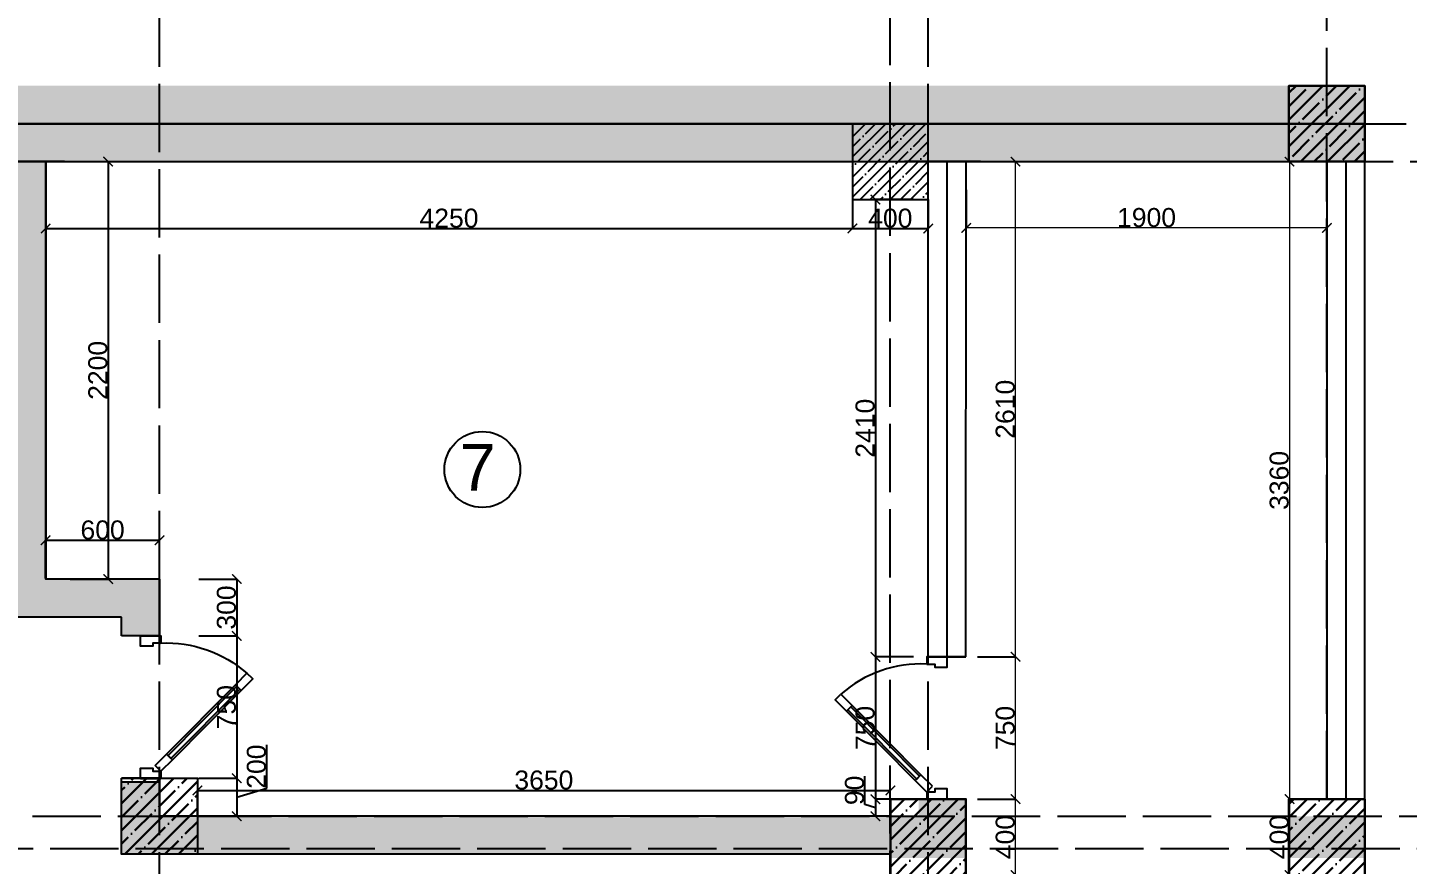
# Model space of a CAD drawing. Header units: millimetres. Extents: x -6014 to 220479, y -27718 to 28747.
# Drawn here: x 197647 to 204917, y 19497 to 23907 of the extents above; entities that cross this region are included whole.
import ezdxf

# ---------------------------------------------------------------- set-up
doc = ezdxf.new("R2010")
doc.units = ezdxf.units.MM
doc.header["$MEASUREMENT"] = 0
doc.linetypes.add('ACAD_ISO02W100', pattern=[15, 12, -3])
doc.layers.add('Plan 1', color=7, linetype='Continuous')
doc.layers.add('Plan 2', color=7, linetype='Continuous')
doc.styles.get("Standard").update_dxf_attribs({"font": 'arial.ttf'})
doc.dimstyles.new('GOST', dxfattribs={"dimtxt": 190, "dimasz": 100, "dimexe": 0.18, "dimexo": 0.06, "dimgap": 3, "dimtad": 1, "dimdec": 0, "dimzin": 0, "dimdsep": 46, "dimtxsty": 'Standard', "dimblk": 'ARCHTICK', "dimcen": 0.09, "dimclrt": 256, "dimadec": 0, "dimazin": 0, "dimtfac": 1, "dimtdec": 0, "dimtofl": 0, "dimtmove": 0, "dimatfit": 3, "dimldrblk": 'ARCHTICK', "dimfxl": 200, "dimfxlon": 1, "dimtolj": 1, "dimtzin": 0, "dimarcsym": 0})
pattern_1 = [(45, (138868.72, 0), (-70.71068, 70.71068), []), (45, (138939.43, -2e-14), (-70.71068, 70.71068), [125, -25, 0, -25])]

# ---------------------------------------------------------------- blocks, each defined once
blk = doc.blocks.new('A$C3C032968')
for p, q in [((0, 0), (0, 100)), ((0, 100), (0, 0)), ((700, 0), (700, 100)), ((700, 0), (700, 100))]:
    blk.add_line(p, q)
for points in [[(517.5, 522.4), (460.7, 466.1), (432.5, 494.5), (489.3, 550.8)], [(120, 128), (460.7, 466.1), (432.5, 494.5), (91.8, 156.4)], [(112.9, 135.1), (453.6, 473.2), (439.5, 487.4), (98.8, 149.3)], [(63.2, 71.6), (120, 128), (91.8, 156.4), (35, 100)], [(35, 100), (0, 100), (0, 0), (50, 0), (50, 50), (50, 60), (35, 60)], [(665, 100), (665, 60), (650, 60), (650, 50), (650, 0), (700, 0), (700, 100)]]:
    blk.add_lwpolyline(points, close=True)
blk.add_arc((72.4, 128.7), 593.3, 357.23132, 41.49368)
blk = doc.blocks.new('_ArchTick')
at = {"color": 0, "linetype": 'ByBlock', "const_width": 0.15}
blk.add_lwpolyline([(-0.5, -0.5), (0.5, 0.5)], dxfattribs=at)
blk = doc.blocks.new('*D59')
at = {"color": 0, "lineweight": -2, "transparency": 16777216}
for p, q in [((197742.6, 23048.6), (197742.6, 22848.4)), ((201992.7, 23048.6), (201992.7, 22848.4)), ((197742.6, 22848.6), (201992.7, 22848.6))]:
    blk.add_line(p, q, dxfattribs=at)
at = {"layer": 'Defpoints', "color": 0, "transparency": 16777216}
for p in [(197742.6, 23201), (201992.7, 23201), (201992.7, 22848.6)]:
    blk.add_point(p, dxfattribs=at)
at = {"color": 0, "lineweight": -2, "transparency": 16777216, "xscale": 50, "yscale": 50, "zscale": 50, "rotation": 180}
blk.add_blockref('_ArchTick', (197742.6, 22848.6), dxfattribs=at)
at = {"color": 0, "lineweight": -2, "transparency": 16777216, "xscale": 50, "yscale": 50, "zscale": 50}
blk.add_blockref('_ArchTick', (201992.7, 22848.6), dxfattribs=at)
at = {"transparency": 16777216, "insert": (199867.7, 22902.6), "char_height": 100, "attachment_point": 5}
blk.add_mtext('\\A1;4250', dxfattribs=at)
blk = doc.blocks.new('*D66')
at = {"color": 0, "lineweight": -2, "transparency": 16777216}
for p, q in [((201992.7, 23048.6), (201992.7, 22848.4)), ((202392.7, 23001), (202392.7, 22848.4)), ((201992.7, 22848.6), (202392.7, 22848.6))]:
    blk.add_line(p, q, dxfattribs=at)
at = {"layer": 'Defpoints', "color": 0, "transparency": 16777216}
for p in [(201992.7, 23201), (202392.7, 23001), (202392.7, 22848.6)]:
    blk.add_point(p, dxfattribs=at)
at = {"color": 0, "lineweight": -2, "transparency": 16777216, "xscale": 50, "yscale": 50, "zscale": 50, "rotation": 180}
blk.add_blockref('_ArchTick', (201992.7, 22848.6), dxfattribs=at)
at = {"color": 0, "lineweight": -2, "transparency": 16777216, "xscale": 50, "yscale": 50, "zscale": 50}
blk.add_blockref('_ArchTick', (202392.7, 22848.6), dxfattribs=at)
at = {"transparency": 16777216, "insert": (202192.7, 22902.6), "char_height": 100, "attachment_point": 5}
blk.add_mtext('\\A1;400', dxfattribs=at)
blk = doc.blocks.new('*D39')
at = {"color": 0, "lineweight": -2, "transparency": 16777216}
for p, q in [((197189.9, 25001), (197189.9, 25201.2)), ((197189.9, 25201), (198342.4, 25201)), ((198342.4, 25001), (198342.4, 25201.2))]:
    blk.add_line(p, q, dxfattribs=at)
at = {"layer": 'Defpoints', "color": 0, "transparency": 16777216}
for p in [(198342.4, 25201), (198342.4, 23401), (197189.9, 23201)]:
    blk.add_point(p, dxfattribs=at)
at = {"color": 0, "lineweight": -2, "transparency": 16777216, "xscale": 100, "yscale": 100, "zscale": 100, "rotation": 180}
blk.add_blockref('_ArchTick', (197189.9, 25201), dxfattribs=at)
at = {"color": 0, "lineweight": -2, "transparency": 16777216, "xscale": 100, "yscale": 100, "zscale": 100}
blk.add_blockref('_ArchTick', (198342.4, 25201), dxfattribs=at)
at = {"transparency": 16777216, "insert": (197766.2, 25301.1), "char_height": 190, "attachment_point": 5}
blk.add_mtext('\\A1;1153', dxfattribs=at)
blk = doc.blocks.new('*D90')
at = {"color": 0, "lineweight": -2, "transparency": 16777216}
for p, q in [((197192.6, 11401), (197192.6, 11200.9)), ((198342.4, 11401), (198342.4, 11200.9)), ((197192.6, 11201), (198342.4, 11201))]:
    blk.add_line(p, q, dxfattribs=at)
at = {"layer": 'Defpoints', "color": 0, "transparency": 16777216}
for p in [(198342.4, 19751), (197192.6, 13001), (198342.4, 11201)]:
    blk.add_point(p, dxfattribs=at)
at = {"color": 0, "lineweight": -2, "transparency": 16777216, "xscale": 100, "yscale": 100, "zscale": 100, "rotation": 180}
blk.add_blockref('_ArchTick', (197192.6, 11201), dxfattribs=at)
at = {"color": 0, "lineweight": -2, "transparency": 16777216, "xscale": 100, "yscale": 100, "zscale": 100}
blk.add_blockref('_ArchTick', (198342.4, 11201), dxfattribs=at)
at = {"transparency": 16777216, "insert": (197767.5, 11301), "char_height": 190, "attachment_point": 5}
blk.add_mtext('\\A1;1150', dxfattribs=at)
blk = doc.blocks.new('*D91')
at = {"color": 0, "lineweight": -2, "transparency": 16777216}
for p, q in [((198342.4, 11401), (198342.4, 11200.9)), ((202192.7, 11401), (202192.7, 11200.9)), ((198342.4, 11201), (202192.7, 11201))]:
    blk.add_line(p, q, dxfattribs=at)
at = {"layer": 'Defpoints', "color": 0, "transparency": 16777216}
for p in [(202192.7, 23201), (198342.4, 19751), (202192.7, 11201)]:
    blk.add_point(p, dxfattribs=at)
at = {"color": 0, "lineweight": -2, "transparency": 16777216, "xscale": 100, "yscale": 100, "zscale": 100, "rotation": 180}
blk.add_blockref('_ArchTick', (198342.4, 11201), dxfattribs=at)
at = {"color": 0, "lineweight": -2, "transparency": 16777216, "xscale": 100, "yscale": 100, "zscale": 100}
blk.add_blockref('_ArchTick', (202192.7, 11201), dxfattribs=at)
at = {"transparency": 16777216, "insert": (200267.6, 11301.1), "char_height": 190, "attachment_point": 5}
blk.add_mtext('\\A1;3850', dxfattribs=at)
blk = doc.blocks.new('*D92')
at = {"color": 0, "lineweight": -2, "transparency": 16777216}
for p, q in [((202192.7, 11401), (202192.7, 11200.9)), ((202392.6, 11401), (202392.6, 11200.9)), ((202192.7, 11201), (202392.6, 11201)), ((202292.7, 11201), (202381.4, 10905.3)), ((202381.4, 10905.3), (202809.8, 10905.3))]:
    blk.add_line(p, q, dxfattribs=at)
at = {"layer": 'Defpoints', "color": 0, "transparency": 16777216}
for p in [(202192.7, 23201), (202392.6, 19641.2), (202392.6, 11201)]:
    blk.add_point(p, dxfattribs=at)
at = {"color": 0, "lineweight": -2, "transparency": 16777216, "xscale": 100, "yscale": 100, "zscale": 100, "rotation": 180}
blk.add_blockref('_ArchTick', (202192.7, 11201), dxfattribs=at)
at = {"color": 0, "lineweight": -2, "transparency": 16777216, "xscale": 100, "yscale": 100, "zscale": 100}
blk.add_blockref('_ArchTick', (202392.6, 11201), dxfattribs=at)
at = {"transparency": 16777216, "insert": (202595.6, 11005.3), "char_height": 190, "attachment_point": 5}
blk.add_mtext('\\A1;200', dxfattribs=at)
blk = doc.blocks.new('*D93')
at = {"color": 0, "lineweight": -2, "transparency": 16777216}
for p, q in [((202392.6, 11401), (202392.6, 11200.9)), ((204492.6, 11401), (204492.6, 11200.9)), ((202392.6, 11201), (204492.6, 11201))]:
    blk.add_line(p, q, dxfattribs=at)
at = {"layer": 'Defpoints', "color": 0, "transparency": 16777216}
for p in [(202392.6, 19641.2), (204492.6, 19641.2), (204492.6, 11201)]:
    blk.add_point(p, dxfattribs=at)
at = {"color": 0, "lineweight": -2, "transparency": 16777216, "xscale": 100, "yscale": 100, "zscale": 100, "rotation": 180}
blk.add_blockref('_ArchTick', (202392.6, 11201), dxfattribs=at)
at = {"color": 0, "lineweight": -2, "transparency": 16777216, "xscale": 100, "yscale": 100, "zscale": 100}
blk.add_blockref('_ArchTick', (204492.6, 11201), dxfattribs=at)
at = {"transparency": 16777216, "insert": (203442.6, 11301), "char_height": 190, "attachment_point": 5}
blk.add_mtext('\\A1;2100', dxfattribs=at)
blk = doc.blocks.new('*D95')
at = {"color": 0, "lineweight": -2, "transparency": 16777216}
for p, q in [((202314.2, 23001), (202114, 23001)), ((202114.2, 23001), (202114.2, 20591.2)), ((202314.2, 20591.2), (202114, 20591.2))]:
    blk.add_line(p, q, dxfattribs=at)
at = {"layer": 'Defpoints', "color": 0, "transparency": 16777216}
for p in [(202392.7, 23001), (202114.2, 20591.2), (202392.7, 20591.2)]:
    blk.add_point(p, dxfattribs=at)
at = {"color": 0, "lineweight": -2, "transparency": 16777216, "xscale": 50, "yscale": 50, "zscale": 50}
for p, rotation in [((202114.2, 23001), 90), ((202114.2, 20591.2), 270)]:
    blk.add_blockref('_ArchTick', p, dxfattribs=dict(at, rotation=rotation))
at = {"transparency": 16777216, "insert": (202060.1, 21796.1), "char_height": 100, "attachment_point": 5, "rotation": 90}
blk.add_mtext('\\A1;2410', dxfattribs=at)
blk = doc.blocks.new('*D76')
at = {"color": 0, "lineweight": -2, "transparency": 16777216}
for p, q in [((202314.2, 20591.2), (202114, 20591.2)), ((202114.2, 20591.2), (202114.2, 19841.2)), ((202314.2, 19841.2), (202114, 19841.2))]:
    blk.add_line(p, q, dxfattribs=at)
at = {"layer": 'Defpoints', "color": 0, "transparency": 16777216}
for p in [(202392.7, 20591.2), (202114.2, 19841.2), (202384.3, 19841.2)]:
    blk.add_point(p, dxfattribs=at)
at = {"color": 0, "lineweight": -2, "transparency": 16777216, "xscale": 50, "yscale": 50, "zscale": 50}
for p, rotation in [((202114.2, 20591.2), 90), ((202114.2, 19841.2), 270)]:
    blk.add_blockref('_ArchTick', p, dxfattribs=dict(at, rotation=rotation))
at = {"transparency": 16777216, "insert": (202060.1, 20216.2), "char_height": 100, "attachment_point": 5, "rotation": 90}
blk.add_mtext('\\A1;750', dxfattribs=at)
blk = doc.blocks.new('*D77')
at = {"color": 0, "lineweight": -2, "transparency": 16777216}
for p, q in [((202058.4, 19812.9), (202058.4, 19961.8)), ((202114.2, 19796.1), (202058.4, 19812.9)), ((202314.2, 19841.2), (202114, 19841.2)), ((202114.2, 19841.2), (202114.2, 19751)), ((202192.6, 19751), (202114, 19751))]:
    blk.add_line(p, q, dxfattribs=at)
at = {"layer": 'Defpoints', "color": 0, "transparency": 16777216}
for p in [(202384.3, 19841.2), (202114.2, 19751), (202192.6, 19751)]:
    blk.add_point(p, dxfattribs=at)
at = {"color": 0, "lineweight": -2, "transparency": 16777216, "xscale": 50, "yscale": 50, "zscale": 50}
for p, rotation in [((202114.2, 19841.2), 90), ((202114.2, 19751), 270)]:
    blk.add_blockref('_ArchTick', p, dxfattribs=dict(at, rotation=rotation))
at = {"transparency": 16777216, "insert": (202004.4, 19887.3), "char_height": 100, "attachment_point": 5, "rotation": 90}
blk.add_mtext('\\A1;90', dxfattribs=at)
blk = doc.blocks.new('*D78')
at = {"color": 0, "lineweight": -2, "transparency": 16777216}
for p, q in [((197871.9, 23201), (198072, 23201)), ((198071.9, 23201), (198071.9, 21001)), ((197871.9, 21001), (198072, 21001))]:
    blk.add_line(p, q, dxfattribs=at)
at = {"layer": 'Defpoints', "color": 0, "transparency": 16777216}
for p in [(197742.6, 23201), (197742.6, 21001), (198071.9, 21001)]:
    blk.add_point(p, dxfattribs=at)
at = {"color": 0, "lineweight": -2, "transparency": 16777216, "xscale": 50, "yscale": 50, "zscale": 50}
for p, rotation in [((198071.9, 23201), 90), ((198071.9, 21001), 270)]:
    blk.add_blockref('_ArchTick', p, dxfattribs=dict(at, rotation=rotation))
at = {"transparency": 16777216, "insert": (198017.8, 22101), "char_height": 100, "attachment_point": 5, "rotation": 90}
blk.add_mtext('\\A1;2200', dxfattribs=at)
blk = doc.blocks.new('*D79')
at = {"color": 0, "lineweight": -2, "transparency": 16777216}
for p, q in [((197742.6, 21005.4), (197742.6, 21205.5)), ((197742.6, 21205.4), (198342.4, 21205.4)), ((198342.4, 21005.4), (198342.4, 21205.5))]:
    blk.add_line(p, q, dxfattribs=at)
at = {"layer": 'Defpoints', "color": 0, "transparency": 16777216}
for p in [(198342.4, 21205.4), (197742.6, 21001), (198342.4, 21001)]:
    blk.add_point(p, dxfattribs=at)
at = {"color": 0, "lineweight": -2, "transparency": 16777216, "xscale": 50, "yscale": 50, "zscale": 50, "rotation": 180}
blk.add_blockref('_ArchTick', (197742.6, 21205.4), dxfattribs=at)
at = {"color": 0, "lineweight": -2, "transparency": 16777216, "xscale": 50, "yscale": 50, "zscale": 50}
blk.add_blockref('_ArchTick', (198342.4, 21205.4), dxfattribs=at)
at = {"transparency": 16777216, "insert": (198042.5, 21259.4), "char_height": 100, "attachment_point": 5}
blk.add_mtext('\\A1;600', dxfattribs=at)
blk = doc.blocks.new('*D80')
at = {"color": 0, "lineweight": -2, "transparency": 16777216}
for p, q in [((198549.4, 21001), (198749.6, 21001)), ((198749.4, 21001), (198749.4, 20701)), ((198549.4, 20701), (198749.6, 20701))]:
    blk.add_line(p, q, dxfattribs=at)
at = {"layer": 'Defpoints', "color": 0, "transparency": 16777216}
for p in [(198342.6, 21001), (198342.4, 20701), (198749.4, 20701)]:
    blk.add_point(p, dxfattribs=at)
at = {"color": 0, "lineweight": -2, "transparency": 16777216, "xscale": 50, "yscale": 50, "zscale": 50}
for p, rotation in [((198749.4, 21001), 90), ((198749.4, 20701), 270)]:
    blk.add_blockref('_ArchTick', p, dxfattribs=dict(at, rotation=rotation))
at = {"transparency": 16777216, "insert": (198695.3, 20851), "char_height": 100, "attachment_point": 5, "rotation": 90}
blk.add_mtext('\\A1;300', dxfattribs=at)
blk = doc.blocks.new('*D81')
at = {"color": 0, "lineweight": -2, "transparency": 16777216}
for p, q in [((198549.4, 20701), (198749.6, 20701)), ((198749.4, 20701), (198749.4, 19951)), ((198549.4, 19951), (198749.6, 19951))]:
    blk.add_line(p, q, dxfattribs=at)
at = {"layer": 'Defpoints', "color": 0, "transparency": 16777216}
for p in [(198342.4, 20701), (198542.2, 19951), (198749.4, 19951)]:
    blk.add_point(p, dxfattribs=at)
at = {"color": 0, "lineweight": -2, "transparency": 16777216, "xscale": 50, "yscale": 50, "zscale": 50}
for p, rotation in [((198749.4, 20701), 90), ((198749.4, 19951), 270)]:
    blk.add_blockref('_ArchTick', p, dxfattribs=dict(at, rotation=rotation))
at = {"transparency": 16777216, "insert": (198695.3, 20326), "char_height": 100, "attachment_point": 5, "rotation": 90}
blk.add_mtext('\\A1;750', dxfattribs=at)
blk = doc.blocks.new('*D82')
at = {"color": 0, "lineweight": -2, "transparency": 16777216}
for p, q in [((198907.2, 19898.4), (198907.2, 20126.7)), ((198549.4, 19951), (198749.6, 19951)), ((198749.4, 19951), (198749.4, 19751)), ((198749.4, 19851), (198907.2, 19898.4)), ((198549.4, 19751), (198749.6, 19751))]:
    blk.add_line(p, q, dxfattribs=at)
at = {"layer": 'Defpoints', "color": 0, "transparency": 16777216}
for p in [(198542.2, 19951), (198542.2, 19751), (198749.4, 19751)]:
    blk.add_point(p, dxfattribs=at)
at = {"color": 0, "lineweight": -2, "transparency": 16777216, "xscale": 50, "yscale": 50, "zscale": 50}
for p, rotation in [((198749.4, 19951), 90), ((198749.4, 19751), 270)]:
    blk.add_blockref('_ArchTick', p, dxfattribs=dict(at, rotation=rotation))
at = {"transparency": 16777216, "insert": (198853.2, 20012.5), "char_height": 100, "attachment_point": 5, "rotation": 90}
blk.add_mtext('\\A1;200', dxfattribs=at)
blk = doc.blocks.new('*D41')
at = {"color": 0, "lineweight": -2, "transparency": 16777216}
for p, q in [((198542.2, 19751.1), (198542.2, 19887.3)), ((198542.2, 19887.2), (202192.6, 19887.2)), ((202192.6, 19751.1), (202192.6, 19887.3))]:
    blk.add_line(p, q, dxfattribs=at)
at = {"layer": 'Defpoints', "color": 0, "transparency": 16777216}
for p in [(202192.6, 19887.2), (198542.2, 19751), (202192.6, 19751)]:
    blk.add_point(p, dxfattribs=at)
at = {"color": 0, "lineweight": -2, "transparency": 16777216, "xscale": 50, "yscale": 50, "zscale": 50, "rotation": 180}
blk.add_blockref('_ArchTick', (198542.2, 19887.2), dxfattribs=at)
at = {"color": 0, "lineweight": -2, "transparency": 16777216, "xscale": 50, "yscale": 50, "zscale": 50}
blk.add_blockref('_ArchTick', (202192.6, 19887.2), dxfattribs=at)
at = {"transparency": 16777216, "insert": (200367.4, 19941.3), "char_height": 100, "attachment_point": 5}
blk.add_mtext('\\A1;3650', dxfattribs=at)
blk = doc.blocks.new('*D113')
at = {"color": 0, "lineweight": -2, "transparency": 16777216}
for p, q in [((204492.6, 23201), (204295.8, 23201)), ((204492.6, 19841.2), (204295.8, 19841.2))]:
    blk.add_line(p, q, dxfattribs=at)
at = {"color": 0, "lineweight": 0, "transparency": 16777216}
blk.add_line((204296, 23201), (204296, 19841.2), dxfattribs=at)
at = {"layer": 'Defpoints', "color": 0, "transparency": 16777216}
for p in [(204492.6, 23201), (204296, 19841.2), (204492.6, 19841.2)]:
    blk.add_point(p, dxfattribs=at)
at = {"color": 0, "lineweight": 0, "transparency": 16777216, "xscale": 50, "yscale": 50, "zscale": 50}
for p, rotation in [((204296, 23201), 90), ((204296, 19841.2), 270)]:
    blk.add_blockref('_ArchTick', p, dxfattribs=dict(at, rotation=rotation))
at = {"transparency": 16777216, "insert": (204241.9, 21521.1), "char_height": 100, "attachment_point": 5, "rotation": 90}
blk.add_mtext('\\A1;3360', dxfattribs=at)
blk = doc.blocks.new('*D114')
at = {"color": 0, "lineweight": -2, "transparency": 16777216}
for p, q in [((204492.6, 19841.2), (204295.8, 19841.2)), ((204296, 19441.2), (204296.2, 19441.2))]:
    blk.add_line(p, q, dxfattribs=at)
at = {"color": 0, "lineweight": 0, "transparency": 16777216}
blk.add_line((204296, 19841.2), (204296, 19441.2), dxfattribs=at)
at = {"layer": 'Defpoints', "color": 0, "transparency": 16777216}
for p in [(204492.6, 19841.2), (204296, 19441.2), (204296, 19441.2)]:
    blk.add_point(p, dxfattribs=at)
at = {"color": 0, "lineweight": 0, "transparency": 16777216, "xscale": 50, "yscale": 50, "zscale": 50}
for p, rotation in [((204296, 19841.2), 90), ((204296, 19441.2), 270)]:
    blk.add_blockref('_ArchTick', p, dxfattribs=dict(at, rotation=rotation))
at = {"transparency": 16777216, "insert": (204242, 19641.2), "char_height": 100, "attachment_point": 5, "rotation": 90}
blk.add_mtext('\\A1;400', dxfattribs=at)
blk = doc.blocks.new('*D119')
at = {"color": 0, "lineweight": -2, "transparency": 16777216}
for p, q in [((202652.4, 19841.2), (202852.6, 19841.2)), ((202852.4, 19441.2), (202852.6, 19441.2))]:
    blk.add_line(p, q, dxfattribs=at)
at = {"color": 0, "lineweight": 0, "transparency": 16777216}
blk.add_line((202852.4, 19441.2), (202852.4, 19841.2), dxfattribs=at)
at = {"layer": 'Defpoints', "color": 0, "transparency": 16777216}
for p in [(202591.4, 19841.2), (202852.4, 19841.2), (202852.4, 19441.2)]:
    blk.add_point(p, dxfattribs=at)
at = {"color": 0, "lineweight": 0, "transparency": 16777216, "xscale": 50, "yscale": 50, "zscale": 50}
for p, rotation in [((202852.4, 19841.2), 90), ((202852.4, 19441.2), 270)]:
    blk.add_blockref('_ArchTick', p, dxfattribs=dict(at, rotation=rotation))
at = {"transparency": 16777216, "insert": (202798.4, 19641.2), "char_height": 100, "attachment_point": 5, "rotation": 90}
blk.add_mtext('\\A1;400', dxfattribs=at)
blk = doc.blocks.new('*D120')
at = {"color": 0, "lineweight": -2, "transparency": 16777216}
for p, q in [((202652.4, 20591.2), (202852.6, 20591.2)), ((202652.4, 19841.2), (202852.6, 19841.2))]:
    blk.add_line(p, q, dxfattribs=at)
at = {"color": 0, "lineweight": 0, "transparency": 16777216}
blk.add_line((202852.4, 19841.2), (202852.4, 20591.2), dxfattribs=at)
at = {"layer": 'Defpoints', "color": 0, "transparency": 16777216}
for p in [(202591.4, 20591.2), (202852.4, 20591.2), (202591.4, 19841.2)]:
    blk.add_point(p, dxfattribs=at)
at = {"color": 0, "lineweight": 0, "transparency": 16777216, "xscale": 50, "yscale": 50, "zscale": 50}
for p, rotation in [((202852.4, 20591.2), 90), ((202852.4, 19841.2), 270)]:
    blk.add_blockref('_ArchTick', p, dxfattribs=dict(at, rotation=rotation))
at = {"transparency": 16777216, "insert": (202798.4, 20216.2), "char_height": 100, "attachment_point": 5, "rotation": 90}
blk.add_mtext('\\A1;750', dxfattribs=at)
blk = doc.blocks.new('*D121')
at = {"color": 0, "lineweight": -2, "transparency": 16777216}
for p, q in [((202852.4, 23201), (202852.6, 23201)), ((202652.4, 20591.2), (202852.6, 20591.2))]:
    blk.add_line(p, q, dxfattribs=at)
at = {"color": 0, "lineweight": 0, "transparency": 16777216}
blk.add_line((202852.4, 20591.2), (202852.4, 23201), dxfattribs=at)
at = {"layer": 'Defpoints', "color": 0, "transparency": 16777216}
for p in [(202852.4, 23201), (202852.4, 23201), (202591.4, 20591.2)]:
    blk.add_point(p, dxfattribs=at)
at = {"color": 0, "lineweight": 0, "transparency": 16777216, "xscale": 50, "yscale": 50, "zscale": 50}
for p, rotation in [((202852.4, 23201), 90), ((202852.4, 20591.2), 270)]:
    blk.add_blockref('_ArchTick', p, dxfattribs=dict(at, rotation=rotation))
at = {"transparency": 16777216, "insert": (202798.4, 21896.1), "char_height": 100, "attachment_point": 5, "rotation": 90}
blk.add_mtext('\\A1;2610', dxfattribs=at)
blk = doc.blocks.new('*D43')
at = {"color": 0, "lineweight": -2, "transparency": 16777216}
for p, q in [((202592.6, 23051.8), (202592.6, 22851.7)), ((204492.6, 23051.8), (204492.6, 22851.7))]:
    blk.add_line(p, q, dxfattribs=at)
at = {"color": 0, "lineweight": 0, "transparency": 16777216}
blk.add_line((204492.6, 22851.8), (202592.6, 22851.8), dxfattribs=at)
at = {"layer": 'Defpoints', "color": 0, "transparency": 16777216}
for p in [(202592.6, 23202), (204492.6, 23201), (202592.6, 22851.8)]:
    blk.add_point(p, dxfattribs=at)
at = {"color": 0, "lineweight": 0, "transparency": 16777216, "xscale": 50, "yscale": 50, "zscale": 50, "rotation": 180}
blk.add_blockref('_ArchTick', (202592.6, 22851.8), dxfattribs=at)
at = {"color": 0, "lineweight": 0, "transparency": 16777216, "xscale": 50, "yscale": 50, "zscale": 50}
blk.add_blockref('_ArchTick', (204492.6, 22851.8), dxfattribs=at)
at = {"transparency": 16777216, "insert": (203542.6, 22905.9), "char_height": 100, "attachment_point": 5}
blk.add_mtext('\\A1;1900', dxfattribs=at)
blk = doc.blocks.new('*D20')
at = {"color": 0, "lineweight": -2, "transparency": 16777216}
for p, q in [((198342.4, 10601), (198342.4, 10400.9)), ((202192.7, 10601), (202192.7, 10400.9)), ((198342.4, 10401), (202192.7, 10401))]:
    blk.add_line(p, q, dxfattribs=at)
at = {"layer": 'Defpoints', "color": 0, "transparency": 16777216}
for p in [(202192.7, 22401), (198342.4, 18951), (202192.7, 10401)]:
    blk.add_point(p, dxfattribs=at)
at = {"color": 0, "lineweight": -2, "transparency": 16777216, "xscale": 100, "yscale": 100, "zscale": 100, "rotation": 180}
blk.add_blockref('_ArchTick', (198342.4, 10401), dxfattribs=at)
at = {"color": 0, "lineweight": -2, "transparency": 16777216, "xscale": 100, "yscale": 100, "zscale": 100}
blk.add_blockref('_ArchTick', (202192.7, 10401), dxfattribs=at)
at = {"transparency": 16777216, "insert": (200267.6, 10501.1), "char_height": 190, "attachment_point": 5}
blk.add_mtext('\\A1;3850', dxfattribs=at)
blk = doc.blocks.new('*D21')
at = {"color": 0, "lineweight": -2, "transparency": 16777216}
for p, q in [((202192.7, 10601), (202192.7, 10400.9)), ((202392.6, 10601), (202392.6, 10400.9)), ((202192.7, 10401), (202392.6, 10401)), ((202292.7, 10401), (202381.4, 10105.3)), ((202381.4, 10105.3), (202809.8, 10105.3))]:
    blk.add_line(p, q, dxfattribs=at)
at = {"layer": 'Defpoints', "color": 0, "transparency": 16777216}
for p in [(202192.7, 22401), (202392.6, 18841.2), (202392.6, 10401)]:
    blk.add_point(p, dxfattribs=at)
at = {"color": 0, "lineweight": -2, "transparency": 16777216, "xscale": 100, "yscale": 100, "zscale": 100, "rotation": 180}
blk.add_blockref('_ArchTick', (202192.7, 10401), dxfattribs=at)
at = {"color": 0, "lineweight": -2, "transparency": 16777216, "xscale": 100, "yscale": 100, "zscale": 100}
blk.add_blockref('_ArchTick', (202392.6, 10401), dxfattribs=at)
at = {"transparency": 16777216, "insert": (202595.6, 10205.3), "char_height": 190, "attachment_point": 5}
blk.add_mtext('\\A1;200', dxfattribs=at)
blk = doc.blocks.new('*D45')
at = {"color": 0, "lineweight": -2, "transparency": 16777216}
for p, q in [((206092.6, 19580.7), (206292.8, 19580.7)), ((206292.6, 13001), (206292.6, 19580.7)), ((206092.6, 13001), (206292.8, 13001))]:
    blk.add_line(p, q, dxfattribs=at)
at = {"layer": 'Defpoints', "color": 0, "transparency": 16777216}
for p in [(197192.6, 19580.7), (206292.6, 19580.7), (197192.6, 13001)]:
    blk.add_point(p, dxfattribs=at)
at = {"color": 0, "lineweight": -2, "transparency": 16777216, "xscale": 100, "yscale": 100, "zscale": 100}
for p, rotation in [((206292.6, 19580.7), 90), ((206292.6, 13001), 270)]:
    blk.add_blockref('_ArchTick', p, dxfattribs=dict(at, rotation=rotation))
at = {"transparency": 16777216, "insert": (206192.6, 16290.9), "char_height": 190, "attachment_point": 5, "rotation": 90}
blk.add_mtext('\\A1;6580', dxfattribs=at)
blk = doc.blocks.new('*D46')
at = {"color": 0, "lineweight": -2, "transparency": 16777216}
for p, q in [((206588.3, 19754.6), (206588.3, 20161.9)), ((206092.6, 19751), (206292.8, 19751)), ((206292.6, 19665.9), (206588.3, 19754.6)), ((206292.6, 19580.7), (206292.6, 19751)), ((206092.6, 19580.7), (206292.8, 19580.7))]:
    blk.add_line(p, q, dxfattribs=at)
at = {"layer": 'Defpoints', "color": 0, "transparency": 16777216}
for p in [(198342.6, 19751), (206292.6, 19751), (197192.6, 19580.7)]:
    blk.add_point(p, dxfattribs=at)
at = {"color": 0, "lineweight": -2, "transparency": 16777216, "xscale": 100, "yscale": 100, "zscale": 100}
for p, rotation in [((206292.6, 19751), 90), ((206292.6, 19580.7), 270)]:
    blk.add_blockref('_ArchTick', p, dxfattribs=dict(at, rotation=rotation))
at = {"transparency": 16777216, "insert": (206488.3, 19958.2), "char_height": 190, "attachment_point": 5, "rotation": 90}
blk.add_mtext('\\A1;170', dxfattribs=at)
blk = doc.blocks.new('*D47')
at = {"color": 0, "lineweight": -2, "transparency": 16777216}
for p, q in [((206092.6, 23201), (206292.8, 23201)), ((206292.6, 19751), (206292.6, 23201)), ((206092.6, 19751), (206292.8, 19751))]:
    blk.add_line(p, q, dxfattribs=at)
at = {"layer": 'Defpoints', "color": 0, "transparency": 16777216}
for p in [(202192.7, 23201), (206292.6, 23201), (198342.6, 19751)]:
    blk.add_point(p, dxfattribs=at)
at = {"color": 0, "lineweight": -2, "transparency": 16777216, "xscale": 100, "yscale": 100, "zscale": 100}
for p, rotation in [((206292.6, 23201), 90), ((206292.6, 19751), 270)]:
    blk.add_blockref('_ArchTick', p, dxfattribs=dict(at, rotation=rotation))
at = {"transparency": 16777216, "insert": (206192.6, 21476), "char_height": 190, "attachment_point": 5, "rotation": 90}
blk.add_mtext('\\A1;3450', dxfattribs=at)
blk = doc.blocks.new('*D48')
at = {"color": 0, "lineweight": -2, "transparency": 16777216}
for p, q in [((206588.3, 23389.7), (206588.3, 23818.1)), ((206092.6, 23401), (206292.8, 23401)), ((206292.6, 23201), (206292.6, 23401)), ((206292.6, 23301), (206588.3, 23389.7)), ((206092.6, 23201), (206292.8, 23201))]:
    blk.add_line(p, q, dxfattribs=at)
at = {"layer": 'Defpoints', "color": 0, "transparency": 16777216}
for p in [(204492.6, 23401), (206292.6, 23401), (202192.7, 23201)]:
    blk.add_point(p, dxfattribs=at)
at = {"color": 0, "lineweight": -2, "transparency": 16777216, "xscale": 100, "yscale": 100, "zscale": 100}
for p, rotation in [((206292.6, 23401), 90), ((206292.6, 23201), 270)]:
    blk.add_blockref('_ArchTick', p, dxfattribs=dict(at, rotation=rotation))
at = {"transparency": 16777216, "insert": (206488.3, 23603.9), "char_height": 190, "attachment_point": 5, "rotation": 90}
blk.add_mtext('\\A1;200', dxfattribs=at)
blk = doc.blocks.new('*D23')
at = {"color": 0, "lineweight": -2, "transparency": 16777216}
for p, q in [((206892.6, 19580.7), (207092.8, 19580.7)), ((207092.6, 13001), (207092.6, 19580.7)), ((206892.6, 13001), (207092.8, 13001))]:
    blk.add_line(p, q, dxfattribs=at)
at = {"layer": 'Defpoints', "color": 0, "transparency": 16777216}
for p in [(197992.6, 19580.7), (207092.6, 19580.7), (197992.6, 13001)]:
    blk.add_point(p, dxfattribs=at)
at = {"color": 0, "lineweight": -2, "transparency": 16777216, "xscale": 100, "yscale": 100, "zscale": 100}
for p, rotation in [((207092.6, 19580.7), 90), ((207092.6, 13001), 270)]:
    blk.add_blockref('_ArchTick', p, dxfattribs=dict(at, rotation=rotation))
at = {"transparency": 16777216, "insert": (206992.6, 16290.9), "char_height": 190, "attachment_point": 5, "rotation": 90}
blk.add_mtext('\\A1;6580', dxfattribs=at)
blk = doc.blocks.new('*D24')
at = {"color": 0, "lineweight": -2, "transparency": 16777216}
for p, q in [((207388.3, 19754.6), (207388.3, 20161.9)), ((206892.6, 19751), (207092.8, 19751)), ((207092.6, 19665.9), (207388.3, 19754.6)), ((207092.6, 19580.7), (207092.6, 19751)), ((206892.6, 19580.7), (207092.8, 19580.7))]:
    blk.add_line(p, q, dxfattribs=at)
at = {"layer": 'Defpoints', "color": 0, "transparency": 16777216}
for p in [(199142.6, 19751), (207092.6, 19751), (197992.6, 19580.7)]:
    blk.add_point(p, dxfattribs=at)
at = {"color": 0, "lineweight": -2, "transparency": 16777216, "xscale": 100, "yscale": 100, "zscale": 100}
for p, rotation in [((207092.6, 19751), 90), ((207092.6, 19580.7), 270)]:
    blk.add_blockref('_ArchTick', p, dxfattribs=dict(at, rotation=rotation))
at = {"transparency": 16777216, "insert": (207288.3, 19958.2), "char_height": 190, "attachment_point": 5, "rotation": 90}
blk.add_mtext('\\A1;170', dxfattribs=at)
blk = doc.blocks.new('*D25')
at = {"color": 0, "lineweight": -2, "transparency": 16777216}
for p, q in [((206892.6, 23201), (207092.8, 23201)), ((207092.6, 19751), (207092.6, 23201)), ((206892.6, 19751), (207092.8, 19751))]:
    blk.add_line(p, q, dxfattribs=at)
at = {"layer": 'Defpoints', "color": 0, "transparency": 16777216}
for p in [(202992.7, 23201), (207092.6, 23201), (199142.6, 19751)]:
    blk.add_point(p, dxfattribs=at)
at = {"color": 0, "lineweight": -2, "transparency": 16777216, "xscale": 100, "yscale": 100, "zscale": 100}
for p, rotation in [((207092.6, 23201), 90), ((207092.6, 19751), 270)]:
    blk.add_blockref('_ArchTick', p, dxfattribs=dict(at, rotation=rotation))
at = {"transparency": 16777216, "insert": (206992.6, 21476), "char_height": 190, "attachment_point": 5, "rotation": 90}
blk.add_mtext('\\A1;3450', dxfattribs=at)
blk = doc.blocks.new('*D26')
at = {"color": 0, "lineweight": -2, "transparency": 16777216}
for p, q in [((207388.3, 23389.7), (207388.3, 23818.1)), ((206892.6, 23401), (207092.8, 23401)), ((207092.6, 23201), (207092.6, 23401)), ((207092.6, 23301), (207388.3, 23389.7)), ((206892.6, 23201), (207092.8, 23201))]:
    blk.add_line(p, q, dxfattribs=at)
at = {"layer": 'Defpoints', "color": 0, "transparency": 16777216}
for p in [(205292.6, 23401), (207092.6, 23401), (202992.7, 23201)]:
    blk.add_point(p, dxfattribs=at)
at = {"color": 0, "lineweight": -2, "transparency": 16777216, "xscale": 100, "yscale": 100, "zscale": 100}
for p, rotation in [((207092.6, 23401), 90), ((207092.6, 23201), 270)]:
    blk.add_blockref('_ArchTick', p, dxfattribs=dict(at, rotation=rotation))
at = {"transparency": 16777216, "insert": (207288.3, 23603.9), "char_height": 190, "attachment_point": 5, "rotation": 90}
blk.add_mtext('\\A1;200', dxfattribs=at)
blk = doc.blocks.new('*D44')
at = {"color": 0, "lineweight": -2, "transparency": 16777216}
for p, q in [((207692.6, 23401), (207892.8, 23401)), ((207892.6, 13001), (207892.6, 23401)), ((207692.6, 13001), (207892.8, 13001))]:
    blk.add_line(p, q, dxfattribs=at)
at = {"layer": 'Defpoints', "color": 0, "transparency": 16777216}
for p in [(204492.6, 23401), (207892.6, 23401), (204492.6, 13001)]:
    blk.add_point(p, dxfattribs=at)
at = {"color": 0, "lineweight": -2, "transparency": 16777216, "xscale": 100, "yscale": 100, "zscale": 100}
for p, rotation in [((207892.6, 23401), 90), ((207892.6, 13001), 270)]:
    blk.add_blockref('_ArchTick', p, dxfattribs=dict(at, rotation=rotation))
at = {"transparency": 16777216, "insert": (207792.6, 18201), "char_height": 190, "attachment_point": 5, "rotation": 90}
blk.add_mtext('\\A1;10400', dxfattribs=at)
blk = doc.blocks.new('*D55')
at = {"color": 0, "lineweight": -2, "transparency": 16777216}
for p, q in [((191542.6, 26601), (191542.6, 26801.2)), ((191542.6, 26801), (204492.6, 26801)), ((204492.6, 26601), (204492.6, 26801.2))]:
    blk.add_line(p, q, dxfattribs=at)
at = {"layer": 'Defpoints', "color": 0, "transparency": 16777216}
for p in [(204492.6, 26801), (204492.6, 19441.2), (191542.6, 19401)]:
    blk.add_point(p, dxfattribs=at)
at = {"color": 0, "lineweight": -2, "transparency": 16777216, "xscale": 100, "yscale": 100, "zscale": 100, "rotation": 180}
blk.add_blockref('_ArchTick', (191542.6, 26801), dxfattribs=at)
at = {"color": 0, "lineweight": -2, "transparency": 16777216, "xscale": 100, "yscale": 100, "zscale": 100}
blk.add_blockref('_ArchTick', (204492.6, 26801), dxfattribs=at)
at = {"transparency": 16777216, "insert": (198017.6, 26901), "char_height": 190, "attachment_point": 5}
blk.add_mtext('\\A1;12950', dxfattribs=at)

msp = doc.modelspace()

# ---------------------------------------------------------------- hatches: boundary and pattern name
at = {"ltscale": 50, "true_color": 0x636466, "transparency": 33554687}
h = msp.add_hatch(color=251, dxfattribs=at)
h.dxf.hatch_style = 1
h.paths.add_polyline_path([(204692.64065, 13201.03302), (204292.64065, 13201.03302), (191742.64065, 13201.03302), (191342.64065, 13201.03302), (191342.64065, 12801.03302), (204692.64065, 12801.03302)])
h.paths.add_polyline_path([(193542.64065, 15773.40484), (191742.64065, 15773.40484), (191742.64065, 15573.40484), (193542.64065, 15573.40484)])
h.paths.add_polyline_path([(202342.64065, 19751.03302), (198342.64065, 19751.03302), (198342.64065, 19931.41622), (198142.64065, 19931.41622), (198142.64065, 19551.03302), (202342.64065, 19551.03302)])
h.paths.add_polyline_path([(193618.7942, 17801.03302), (193542.64065, 17801.03302), (193542.64065, 17601.03302), (193618.7942, 17601.03302)], flags=17)
h.paths.add_polyline_path([(191742.64065, 15773.40484), (191342.64065, 15773.40484), (191342.64065, 15573.40484), (191742.64065, 15573.40484), (191742.64065, 15601.03302)])
h.paths.add_polyline_path([(194392.64065, 17601.03302), (194392.64065, 17801.03302), (194218.7942, 17801.03302), (194218.7942, 17601.03302)], flags=17)
h.paths.add_polyline_path([(202592.64065, 19841.23296), (202342.64065, 19841.23296), (202342.64065, 19751.03302), (202592.64065, 19751.03302)])
h.paths.add_polyline_path([(192082.64065, 23201.03302), (192082.64065, 23601.03302), (191342.64065, 23601.03302), (191342.64065, 23201.03302)])
h.paths.add_polyline_path([(193042.64065, 23601.03302), (193042.64065, 23201.03302), (193542.64065, 23201.03302), (197542.64065, 23201.03302), (204292.64065, 23201.03302), (204692.64065, 23201.03302), (204692.64065, 23601.03302)])
h.paths.add_polyline_path([(196942.64065, 19771.03302), (196742.64065, 19771.03302), (196742.64065, 19601.03302), (193542.64065, 19601.03302), (193342.64065, 19601.03302), (193342.64065, 16623.40484), (193542.64065, 16623.40484), (193542.64065, 17601.03302), (193542.64065, 19401.03302), (194442.64065, 19401.03302), (194442.64065, 18875.20521), (194642.64065, 18875.20521), (194642.64065, 19401.03302), (196692.64065, 19401.03302), (196942.64065, 19401.03302)])
h.paths.add_polyline_path([(198142.64065, 20701.03302), (198342.64065, 20701.03302), (198342.64065, 21001.03302), (197742.64065, 21001.03302), (197742.64065, 23201.03302), (197542.64065, 23201.03302), (197542.64065, 21001.03302), (196742.64065, 21001.03302), (196742.64065, 20521.03302), (196942.64065, 20521.03302), (196942.64065, 20801.03302), (198142.64065, 20801.03302)])
at = {"lineweight": 30, "transparency": 33554687}
h = msp.add_hatch(dxfattribs=at)
h.set_pattern_fill('ANSI35', color=1, scale=400)
h.set_pattern_definition(pattern_1)
h.paths.add_polyline_path([(204292.64065, 23601.03302), (204292.64065, 23201.03302), (204692.64065, 23201.03302), (204692.64065, 23601.03302)])
at = {"transparency": 33554687}
h = msp.add_hatch(dxfattribs=at)
h.set_pattern_fill('ANSI35', color=1, scale=300)
h.set_pattern_definition([(45, (143871.555, 0), (-53.03301, 53.03301), []), (45, (143924.59, -1e-14), (-53.03301, 53.03301), [93.75, -18.75, 0, -18.75])])
h.paths.add_polyline_path([(202392.73798, 23401.03302), (201992.73798, 23401.03302), (201992.73798, 23001.03302), (202392.73798, 23001.03302)])
at = {"lineweight": 30, "transparency": 33554687}
h = msp.add_hatch(dxfattribs=at)
h.set_pattern_fill('ANSI35', color=1, scale=400)
h.set_pattern_definition(pattern_1)
h.paths.add_polyline_path([(198142.64065, 19951.03302), (198142.64065, 19551.03302), (198542.64065, 19551.03302), (198542.64065, 19951.03302)])
h = msp.add_hatch(dxfattribs=at)
h.set_pattern_fill('ANSI35', color=1, scale=400)
h.set_pattern_definition(pattern_1)
h.paths.add_polyline_path([(202192.64065, 19841.23296), (202192.64065, 19441.23296), (202592.64065, 19441.23296), (202592.64065, 19841.23296)])
h = msp.add_hatch(dxfattribs=at)
h.set_pattern_fill('ANSI35', color=1, scale=400)
h.set_pattern_definition(pattern_1)
h.paths.add_polyline_path([(204292.64065, 19841.23296), (204292.64065, 19441.23296), (204692.64065, 19441.23296), (204692.64065, 19841.23296)])
at = {"true_color": 0x000000, "transparency": 33554610}
h = msp.add_hatch(color=18, dxfattribs=at)
h.dxf.hatch_style = 1
h.paths.add_polyline_path([(202592.64065, 19751.03302), (202192.64065, 19751.03302), (202192.64065, 19531.4329), (202592.64065, 19531.4329)])
h = msp.add_hatch(color=18, dxfattribs=at)
h.dxf.hatch_style = 1
h.paths.add_polyline_path([(204692.64065, 19751.03302), (204292.64065, 19751.03302), (204292.64065, 19531.4329), (204692.64065, 19531.4329)])

# ---------------------------------------------------------------- linework, layer by layer
at = {"color": 18, "true_color": 0x000000}
for p, q in [((193042.64065, 23201.03302), (204292.64065, 23201.03302)), ((198342.64065, 21001.03302), (198342.64065, 20701.03302)), ((198142.64065, 20801.03302), (196942.64065, 20801.03302)), ((198342.64065, 20701.03302), (198342.64065, 20831.41622)), ((198342.64065, 19951.03302), (198342.64065, 19751.03302)), ((198342.64065, 19931.41622), (198342.64065, 19951.03302))]:
    msp.add_line(p, q, dxfattribs=at)
at = {"color": 152, "true_color": 0x2776bb}
for p, q in [((202391.37031, 20591.33031), (202392.64067, 23201.13038)), ((202491.3703, 20591.28164), (202492.64066, 23201.0817)), ((202591.37028, 20591.23296), (202592.64065, 23201.03302)), ((204492.64065, 23201.03302), (204492.64065, 19841.23296)), ((204592.64065, 23201.03302), (204592.64065, 19841.23296))]:
    msp.add_line(p, q, dxfattribs=at)
for p, q in [((202592.64065, 23201.03302), (202392.64065, 23201.03302)), ((198342.64065, 20701.03302), (198142.64065, 20701.03302)), ((202591.37028, 20591.23296), (202391.37029, 20591.23296)), ((202591.37028, 19841.23296), (202391.37028, 19841.23296))]:
    msp.add_line(p, q)
at = {"color": 18, "lineweight": 30, "true_color": 0x000000}
for points in [[(204292.64065, 23201.03302), (204692.64065, 23201.03302), (204692.64065, 23601.03302), (204292.64065, 23601.03302)], [(202193.91101, 19441.23296), (202591.37028, 19441.23296), (202591.37028, 19841.23296), (202193.91101, 19841.23296)], [(204292.64065, 19441.23296), (204692.64065, 19441.23296), (204692.64065, 19841.23296), (204292.64065, 19841.23296)]]:
    msp.add_lwpolyline(points, close=True, dxfattribs=at)
at = {"color": 152, "true_color": 0x2776bb}
for points in [[(204692.64065, 19751.03302), (204692.64065, 23601.03302)], [(197842.64065, 23201.03302), (197442.64065, 23201.03302)], [(202667.64065, 23201.03302), (202267.64065, 23201.03302)], [(204692.64065, 23201.03302), (204292.64065, 23201.03302)], [(204492.64065, 23201.03302), (204492.64065, 19841.23296)], [(202466.37029, 20591.23296), (202391.37029, 20591.23296), (202591.37028, 20591.23296)], [(198342.64065, 19951.03302), (198142.64065, 19951.03302)], [(204692.64065, 19751.03302), (204692.64065, 12801.03302)]]:
    msp.add_lwpolyline(points, dxfattribs=at)
at = {"color": 18, "lineweight": 30, "true_color": 0x000000}
msp.add_lwpolyline([(204692.64065, 23401.03302), (193042.64065, 23401.03302)], dxfattribs=at)
for points in [[(201992.73798, 23001.03302), (202392.73798, 23001.03302), (202392.73798, 23401.03302), (201992.73798, 23401.03302)], [(198142.64065, 19951.03302), (198542.2199, 19951.03302), (198542.2199, 19551.03302), (198142.64065, 19551.03302)]]:
    msp.add_lwpolyline(points, close=True)
at = {"color": 18, "true_color": 0x000000}
for points in [[(197542.64065, 23201.03302), (197742.64065, 23201.03302), (197742.64065, 21001.03302)], [(197742.64065, 23201.03302), (202342.64065, 23201.03302)], [(197742.64065, 23201.03302), (202342.64065, 23201.03302)], [(198342.64065, 20701.03302), (198342.64065, 21001.03302), (197742.64065, 21001.03302), (197742.64065, 23201.03302)], [(202342.64065, 23201.03302), (202592.64065, 23201.03302)], [(204292.64065, 23201.03302), (204692.64065, 23201.03302)], [(198342.64065, 20701.03302), (198342.64065, 21001.03302), (197742.64065, 21001.03302)], [(198142.64065, 20701.03302), (198142.64065, 20801.03302)], [(202391.37028, 20590.5621), (202391.37028, 20591.23296)], [(202192.64065, 19551.03302), (198142.64065, 19551.03302), (198142.64065, 19951.03302)], [(198342.64065, 19931.41622), (198142.64065, 19931.41622)], [(202192.64065, 19751.03302), (198342.64065, 19751.03302), (198342.64065, 19951.03302)], [(202192.64065, 19751.03302), (198342.64065, 19751.03302), (198342.64065, 19951.03302)], [(204292.64065, 19751.03302), (204292.64065, 19841.23296)], [(202192.64065, 19751.03302), (198342.64065, 19751.03302)], [(204292.64065, 19751.03302), (204292.64065, 19441.23296)], [(204692.64065, 19751.03302), (204692.64065, 19751.03302), (204692.64065, 19531.4329)], [(198442.64065, 19551.03302), (198242.64065, 19551.03302)]]:
    msp.add_lwpolyline(points, dxfattribs=at)
at = {"layer": 'Plan 1', "color": 251, "linetype": 'ACAD_ISO02W100', "ltscale": 30, "true_color": 0x636466}
for p, q in [((198342.43027, 19200.90844), (198342.43027, 27500.90844)), ((202192.73798, 19209.26382), (202192.73798, 27509.26382)), ((202392.64065, 19201.03302), (202392.64065, 27501.03302)), ((204492.64065, 19841.23296), (204492.64065, 27501.03302)), ((187449.84476, 23401.03302), (208592.64065, 23401.03302)), ((187831.95315, 23201.03302), (208529.8854, 23201.03302)), ((187772.76933, 19751.03302), (208592.64065, 19751.03302)), ((187416.63988, 19580.74269), (209269.32379, 19580.74269))]:
    msp.add_line(p, q, dxfattribs=at)
at = {"layer": 'Plan 2'}
msp.add_circle((200043.41939, 21578.47279), 200, dxfattribs=at)

# ---------------------------------------------------------------- block references
for p, xscale, yscale, zscale, rotation in [((198242.64066, 19950.20996), -1.072604343039647, 1.072604343039647, 1.072604343039647, 270), ((202491.37027, 19841.23294), 1.070470199517108, 1.070470199517108, 1.070470199517108, 90.00000000000001)]:
    msp.add_blockref('A$C3C032968', p, dxfattribs=dict(at, xscale=xscale, yscale=yscale, zscale=zscale, rotation=rotation))

# ---------------------------------------------------------------- texts
at = {"layer": 'Plan 2', "insert": (199923.07046, 21712.57431), "char_height": 245.41227, "attachment_point": 1}
msp.add_mtext_dynamic_manual_height_columns('7', width=245.4122714, gutter_width=0.81804, heights=[0], dxfattribs=at)

# ---------------------------------------------------------------- dimensions: what is measured, and where the dimension line sits
dim = msp.add_linear_dim(base=(204492.64065, 26801.03302), p1=(191542.64065, 19401.03302), p2=(204492.64065, 19441.23296), dimstyle='GOST')
dim.commit()
dim.dimension.update_dxf_attribs({"geometry": '*D55', "text_midpoint": (198017.64065, 26901.04189)})
for base, p1, p2, override, picture, middle in [((198342.43027, 25201.03302), (197189.90282, 23201.03302), (198342.43027, 23401.03302), {"dimtmove": 1}, '*D39', (197766.16655, 25301.10669)), ((201992.73798, 22848.562), (197742.64065, 23201.03302), (201992.73798, 23201.03302), {"dimtxt": 100, "dimasz": 50}, '*D59', (199867.68931, 22902.6193)), ((202192.73798, 11201.03302), (198342.43027, 19751.03302), (202192.73798, 23201.03302), {"dimtmove": 1}, '*D91', (200267.58413, 11301.10669)), ((202392.73798, 22848.562), (201992.73798, 23201.03302), (202392.73798, 23001.03302), {"dimtxt": 100, "dimasz": 50, "dimtmove": 1}, '*D66', (202192.73798, 22902.6193)), ((202392.64065, 11201.03302), (202192.73798, 23201.03302), (202392.64065, 19641.23296), {"dimtmove": 1}, '*D92', (202384.40129, 11005.33529)), ((202592.6411, 22851.83125), (204492.64065, 23201.03302), (202592.6411, 23201.95788), {"dimtxt": 100, "dimasz": 50, "dimlwd": 0}, '*D43', (203542.64087, 22905.88855)), ((202192.73798, 10401.03302), (198342.43027, 18951.03302), (202192.73798, 22401.03302), {"dimtmove": 1}, '*D20', (200267.58413, 10501.10669)), ((202392.64065, 10401.03302), (202192.73798, 22401.03302), (202392.64065, 18841.23296), {"dimtmove": 1}, '*D21', (202384.40129, 10205.33529)), ((198342.43027, 21205.36585), (197742.64065, 21001.03302), (198342.43027, 21001.03302), {"dimtxt": 100, "dimasz": 50}, '*D79', (198042.53546, 21259.42315)), ((202192.64065, 19887.16303), (198542.2199, 19751.03302), (202192.64065, 19751.03302), {"dimtxt": 100, "dimasz": 50}, '*D41', (200367.43027, 19941.25444)), ((198342.43027, 11201.03302), (197192.64065, 13001.03302), (198342.43027, 19751.03302), {"dimtmove": 1}, '*D90', (197767.53546, 11301.04189)), ((204492.64065, 11201.03302), (202392.64065, 19641.23296), (204492.64065, 19641.23296), {"dimtmove": 1}, '*D93', (203442.64065, 11301.04189))]:
    dim = msp.add_linear_dim(base=base, p1=p1, p2=p2, dimstyle='GOST', override=override)
    dim.commit()
    dim.dimension.update_dxf_attribs({"geometry": picture, "text_midpoint": middle})
for base, p1, p2, override, picture, middle in [((206292.64065, 23401.03302), (202192.73798, 23201.03302), (204492.64065, 23401.03302), {"dimtmove": 1}, '*D48', (206488.33838, 23392.745)), ((207092.64065, 23401.03302), (202992.73798, 23201.03302), (205292.64065, 23401.03302), {"dimtmove": 1}, '*D26', (207288.33838, 23392.745)), ((198071.86626, 21001.03302), (197742.64065, 23201.03302), (197742.64065, 21001.03302), {"dimtxt": 100, "dimasz": 50}, '*D78', (198017.80896, 22101.03302)), ((206292.64065, 23201.03302), (198342.64065, 19751.03302), (202192.73798, 23201.03302), {"dimtmove": 1}, '*D47', (206192.56698, 21476.03302)), ((207092.64065, 23201.03302), (199142.64065, 19751.03302), (202992.73798, 23201.03302), {"dimtmove": 1}, '*D25', (206992.56698, 21476.03302)), ((202852.44311, 23201.03302), (202591.37028, 20591.23296), (202852.44311, 23201.03302), {"dimtxt": 100, "dimasz": 50, "dimtmove": 1, "dimlwd": 0}, '*D121', (202798.38581, 21896.13299)), ((204296.01357, 19841.23296), (204492.64065, 23201.03302), (204492.64065, 19841.23296), {"dimtxt": 100, "dimasz": 50, "dimlwd": 0}, '*D113', (204241.92216, 21521.13299)), ((202114.15385, 20591.23296), (202392.73798, 23001.03302), (202392.73798, 20591.23296), {"dimtxt": 100, "dimasz": 50}, '*D95', (202060.09655, 21796.13299)), ((198749.37367, 20701.03302), (198342.64065, 21001.03302), (198342.43027, 20701.03302), {"dimtxt": 100, "dimasz": 50}, '*D80', (198695.28227, 20851.03302)), ((198749.37367, 19951.03302), (198342.43027, 20701.03302), (198542.2199, 19951.03302), {"dimtxt": 100, "dimasz": 50, "dimtmove": 1}, '*D81', (198695.31637, 20326.03302)), ((202114.15385, 19841.23296), (202392.73798, 20591.23296), (202384.32326, 19841.23296), {"dimtxt": 100, "dimasz": 50, "dimtmove": 1}, '*D76', (202060.09655, 20216.23296)), ((202852.44311, 20591.23296), (202591.37028, 19841.23296), (202591.37028, 20591.23296), {"dimtxt": 100, "dimasz": 50, "dimtmove": 1, "dimlwd": 0}, '*D120', (202798.38581, 20216.23296)), ((206292.64065, 19751.03302), (197192.64065, 19580.74269), (198342.64065, 19751.03302), {"dimtmove": 1}, '*D46', (206488.33838, 19757.59984)), ((207092.64065, 19751.03302), (197992.64065, 19580.74269), (199142.64065, 19751.03302), {"dimtmove": 1}, '*D24', (207288.33838, 19757.59984)), ((198749.37367, 19751.03302), (198542.2199, 19951.03302), (198542.2199, 19751.03302), {"dimtxt": 100, "dimasz": 50, "dimtmove": 1}, '*D82', (198853.16827, 19901.38859)), ((202114.15385, 19751.03302), (202384.32326, 19841.23296), (202192.64065, 19751.03302), {"dimtxt": 100, "dimasz": 50, "dimtmove": 1}, '*D77', (202004.35925, 19815.85418)), ((202852.44311, 19841.23296), (202852.44311, 19441.23296), (202591.37028, 19841.23296), {"dimtxt": 100, "dimasz": 50, "dimtmove": 1, "dimlwd": 0}, '*D119', (202798.38581, 19641.23296)), ((204296.01357, 19441.23296), (204492.64065, 19841.23296), (204296.01357, 19441.23296), {"dimtxt": 100, "dimasz": 50, "dimtmove": 1, "dimlwd": 0}, '*D114', (204241.95627, 19641.23296))]:
    dim = msp.add_linear_dim(base=base, p1=p1, p2=p2, angle=90, dimstyle='GOST', override=override)
    dim.commit()
    dim.dimension.update_dxf_attribs({"geometry": picture, "text_midpoint": middle})
for base, p1, p2, picture, middle in [((207892.64065, 23401.03302), (204492.64065, 13001.03302), (204492.64065, 23401.03302), '*D44', (207792.63178, 18201.03302)), ((206292.64065, 19580.74269), (197192.64065, 13001.03302), (197192.64065, 19580.74269), '*D45', (206192.63178, 16290.88786)), ((207092.64065, 19580.74269), (197992.64065, 13001.03302), (197992.64065, 19580.74269), '*D23', (206992.63178, 16290.88786))]:
    dim = msp.add_linear_dim(base=base, p1=p1, p2=p2, angle=90, dimstyle='GOST')
    dim.commit()
    dim.dimension.update_dxf_attribs({"geometry": picture, "text_midpoint": middle})

doc.saveas('drawing.dxf')
